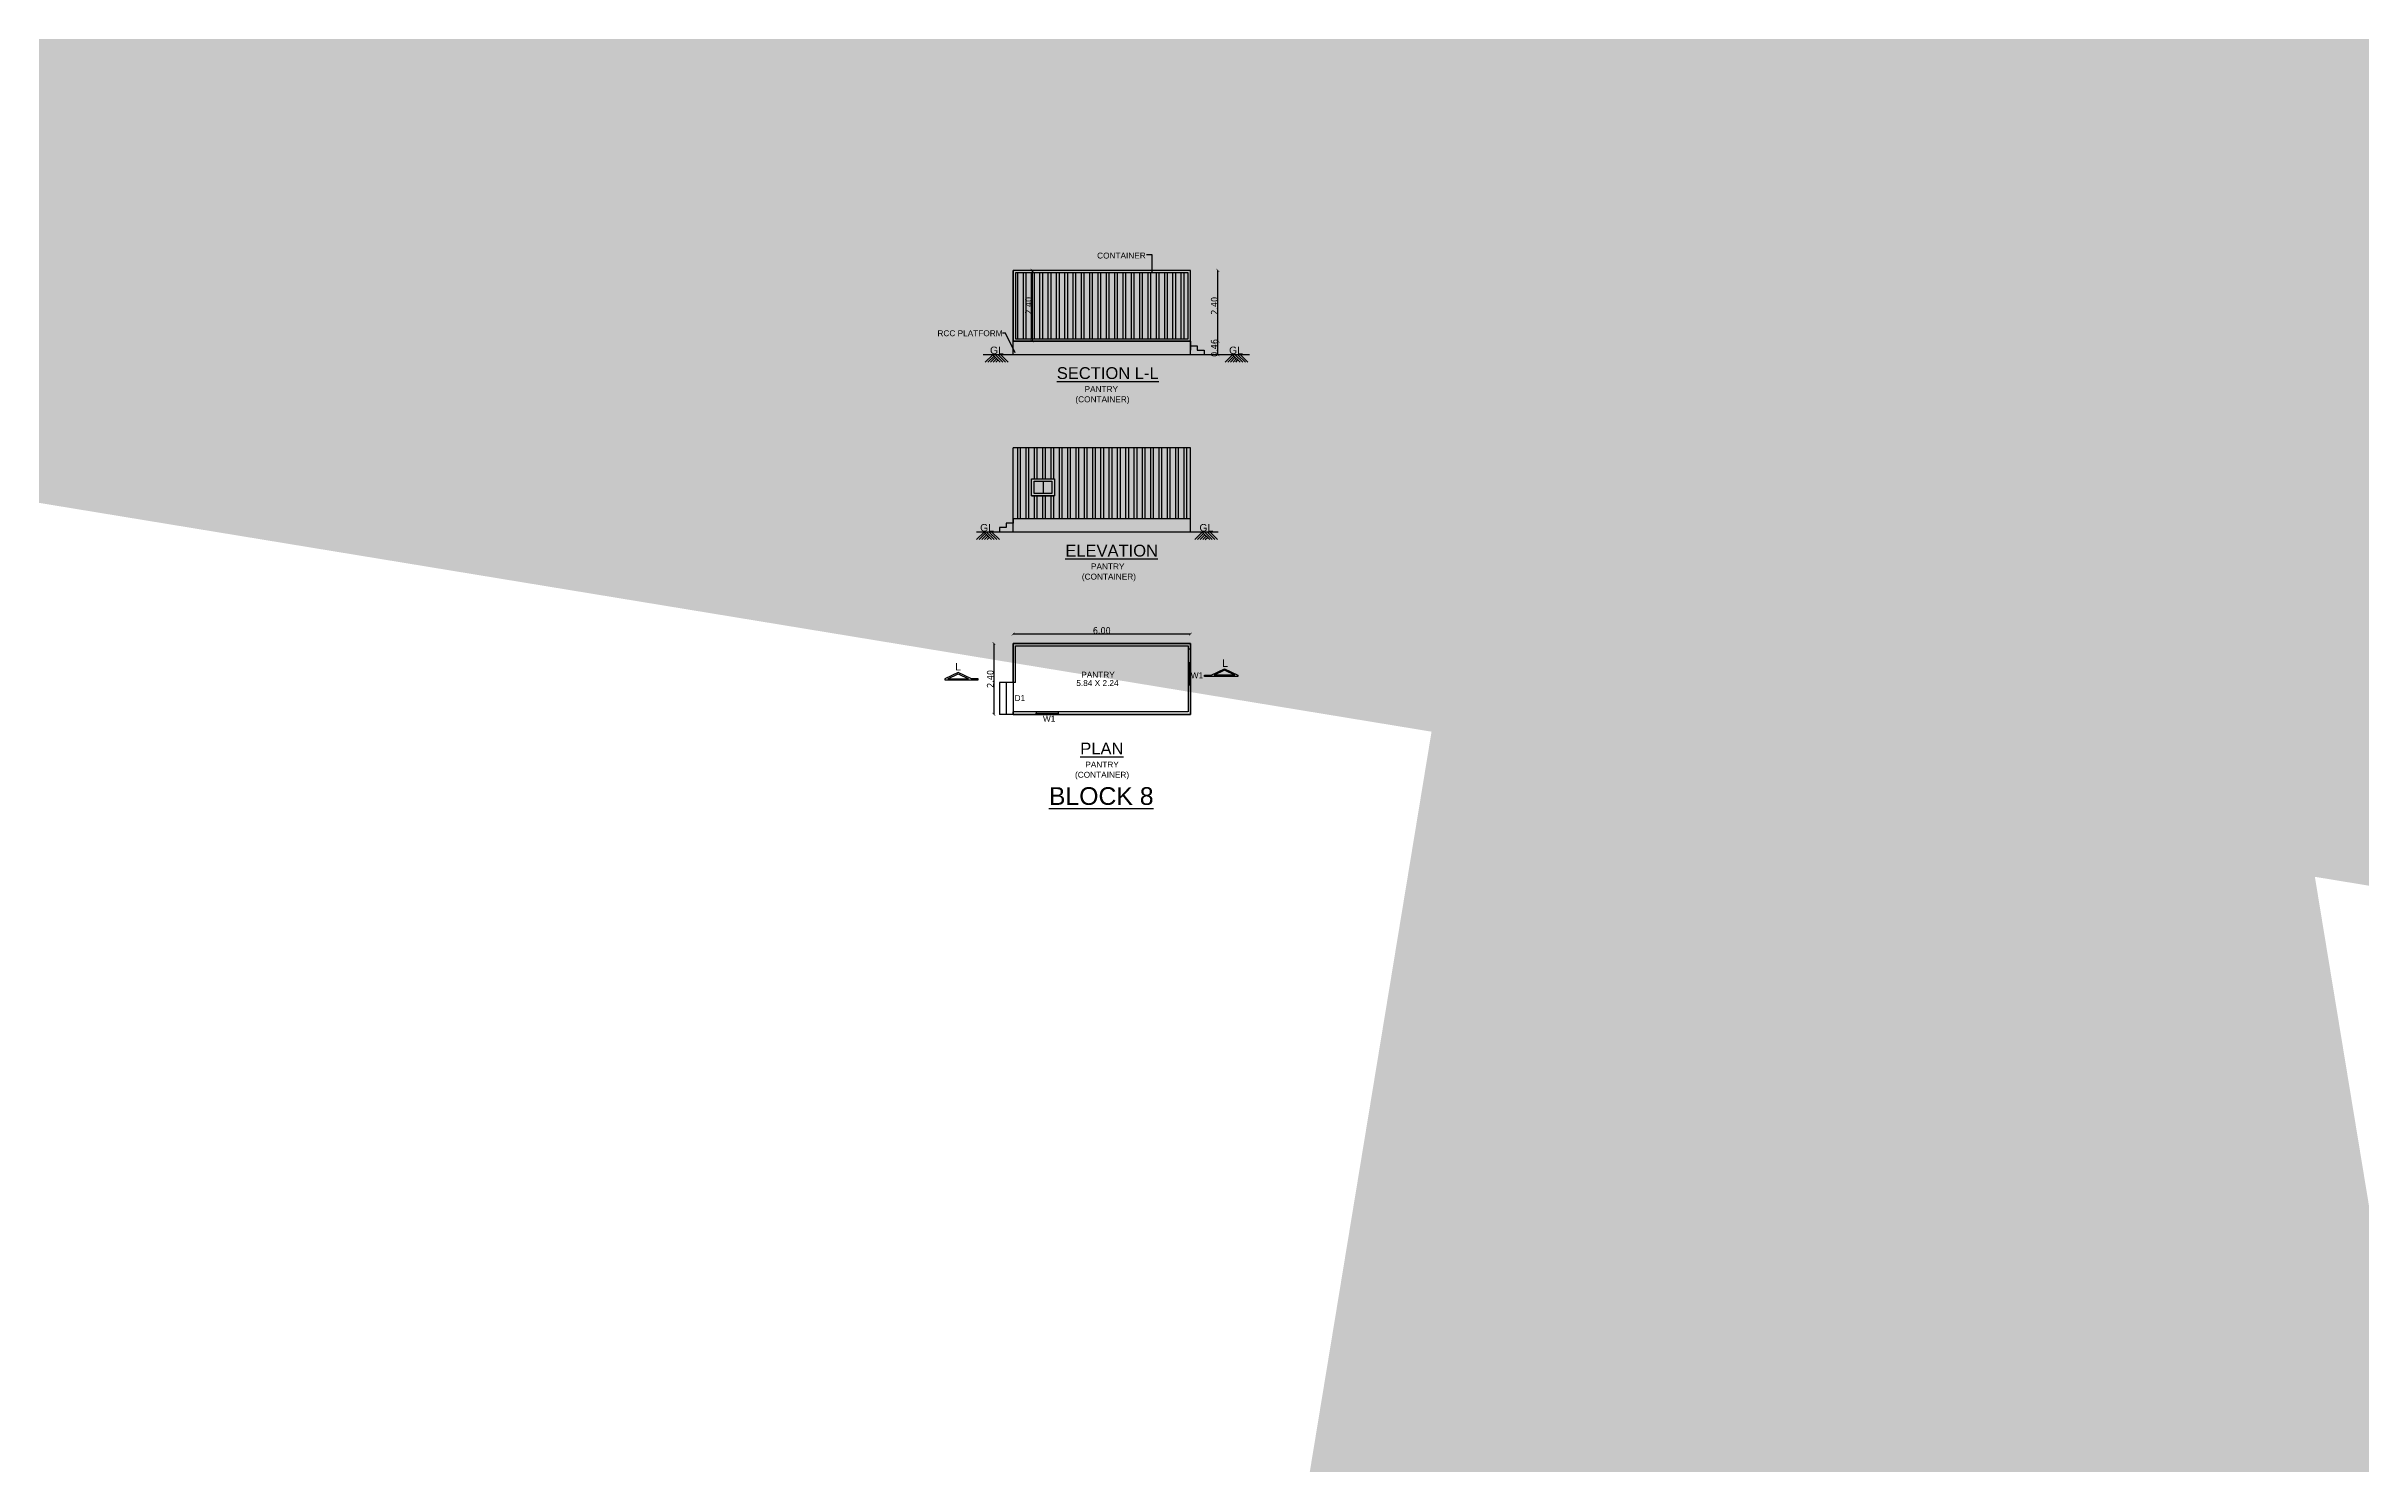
# Model space of a CAD drawing. Header units: metres. Extents: x 0 to 11269, y -5244 to -4054.
# Drawn here: x 10507.3 to 10585.6, y -4913.7 to -4865.7 of the extents above; entities that cross this region are included whole.
import ezdxf

# ---------------------------------------------------------------- set-up
doc = ezdxf.new("R2010")
doc.units = ezdxf.units.M
doc.header["$MEASUREMENT"] = 0
doc.header["$PDMODE"] = 2
doc.linetypes.add('HIDDEN', pattern=[0.375, 0.25, -0.125])
for name, color, linetype in [('2CON', 5, 'Continuous'), ('3CON', 3, 'Continuous'), ('BOUNDARY', 6, 'Continuous'), ('DIM', 3, 'Continuous'), ('G', 5, 'Continuous'), ('REIN', 3, 'Continuous'), ('TEX', 2, 'Continuous')]:
    doc.layers.add(name, color=color, linetype=linetype)
doc.styles.get("Standard").update_dxf_attribs({"font": 'arial.ttf'})
doc.styles.add('STYLE1', font='tahoma.ttf', dxfattribs={"height": 0.23})
doc.styles.add('SUBBU3', font='swissl.ttf', dxfattribs={"width": 0.8})
doc.dimstyles.new('300', dxfattribs={"dimscale": 0.1, "dimtxt": 500, "dimasz": 2000, "dimexe": 400, "dimexo": 1500, "dimgap": 0, "dimtad": 1, "dimlfac": 0.001, "dimzin": 0, "dimdsep": 46, "dimtxsty": 'Standard', "dimcen": 800, "dimse1": 1, "dimse2": 1, "dimclrd": 1, "dimclre": 5, "dimclrt": 3, "dimadec": 0, "dimazin": 0, "dimtfac": 1, "dimtix": 1, "dimtofl": 0, "dimtmove": 1, "dimatfit": 3, "dimfxl": 0, "dimtolj": 1, "dimtzin": 0, "dimarcsym": 0})
doc.dimstyles.new('FLOOR PLAN', dxfattribs={"dimtxt": 0.4, "dimasz": 0.1, "dimexe": 0.18, "dimexo": 0.0625, "dimgap": 0, "dimtad": 1, "dimzin": 0, "dimdsep": 46, "dimtxsty": 'Standard', "dimblk": 'ARCHTICK', "dimcen": 0.09, "dimse1": 1, "dimse2": 1, "dimclrd": 254, "dimclrt": 3, "dimadec": 0, "dimazin": 0, "dimtfac": 1, "dimtix": 1, "dimtofl": 0, "dimtmove": 1, "dimatfit": 0, "dimfxl": 0, "dimtolj": 1, "dimtzin": 0, "dimlwd": -1, "dimarcsym": 0})
doc.dimstyles.new('GG', dxfattribs={"dimscale": 0.1, "dimtxt": 2000, "dimasz": 2000, "dimexe": 400, "dimexo": 1500, "dimgap": 0.08, "dimtad": 1, "dimlfac": 0.001, "dimzin": 0, "dimdsep": 46, "dimtxsty": 'Standard', "dimcen": 800, "dimse1": 1, "dimse2": 1, "dimclrd": 1, "dimclre": 5, "dimclrt": 3, "dimadec": 0, "dimazin": 0, "dimtfac": 1, "dimtix": 1, "dimtofl": 0, "dimtmove": 0, "dimatfit": 3, "dimfxl": 0, "dimtolj": 1, "dimtzin": 0, "dimarcsym": 0})

# ---------------------------------------------------------------- blocks, each defined once
blk = doc.blocks.new('_ArchTick')
at = {"color": 0, "lineweight": 0, "const_width": 0.15}
blk.add_lwpolyline([(-0.5, -0.5), (0.5, 0.5)], dxfattribs=at)
blk = doc.blocks.new('*D307')
at = {"layer": 'DEFPOINTS', "color": 0, "linetype": 'ByBlock', "ltscale": 100}
for p in [(10539.644, -4885.916), (10539.335, -4888.316), (10539.644, -4888.316)]:
    blk.add_point(p, dxfattribs=at)
at = {"layer": 'DIM', "color": 254, "linetype": 'HIDDEN', "ltscale": 100}
blk.add_line((10539.335, -4885.916), (10539.335, -4888.316), dxfattribs=at)
at = {"layer": 'DIM', "color": 254, "linetype": 'ByBlock', "ltscale": 100, "xscale": 0.1, "yscale": 0.1, "zscale": 0.1}
for p, rotation in [((10539.335, -4885.916), 90), ((10539.335, -4888.316), 270)]:
    blk.add_blockref('_ArchTick', p, dxfattribs=dict(at, rotation=rotation))
at = {"layer": 'DIM', "color": 3, "linetype": 'ByBlock', "ltscale": 100, "insert": (10539.215, -4887.116), "char_height": 0.23, "attachment_point": 5, "rotation": 90, "style": 'STYLE1'}
blk.add_mtext('\\A1;2.40', dxfattribs=at)
blk = doc.blocks.new('*D308')
at = {"layer": 'DEFPOINTS', "color": 0, "linetype": 'ByBlock', "ltscale": 100}
for p in [(10539.983, -4885.6), (10539.983, -4885.916), (10545.983, -4885.916)]:
    blk.add_point(p, dxfattribs=at)
at = {"layer": 'DIM', "color": 254, "linetype": 'HIDDEN', "ltscale": 100}
blk.add_line((10545.983, -4885.6), (10539.983, -4885.6), dxfattribs=at)
at = {"layer": 'DIM', "color": 254, "linetype": 'ByBlock', "ltscale": 100, "xscale": 0.1, "yscale": 0.1, "zscale": 0.1, "rotation": 180}
blk.add_blockref('_ArchTick', (10539.983, -4885.6), dxfattribs=at)
at = {"layer": 'DIM', "color": 254, "linetype": 'ByBlock', "ltscale": 100, "xscale": 0.1, "yscale": 0.1, "zscale": 0.1}
blk.add_blockref('_ArchTick', (10545.983, -4885.6), dxfattribs=at)
at = {"layer": 'DIM', "color": 3, "linetype": 'ByBlock', "ltscale": 100, "insert": (10542.983, -4885.48), "char_height": 0.23, "attachment_point": 5, "style": 'STYLE1'}
blk.add_mtext('\\A1;6.00', dxfattribs=at)
blk = doc.blocks.new('*D309')
at = {"layer": 'DEFPOINTS', "color": 0, "linetype": 'ByBlock', "ltscale": 100}
for p in [(10544.771, -4875.687), (10544.771, -4876.142), (10546.913, -4875.687)]:
    blk.add_point(p, dxfattribs=at)
at = {"layer": 'DIM', "color": 254, "linetype": 'HIDDEN', "ltscale": 100}
blk.add_line((10546.913, -4876.142), (10546.913, -4875.687), dxfattribs=at)
at = {"layer": 'DIM', "color": 254, "linetype": 'ByBlock', "ltscale": 100, "xscale": 0.1, "yscale": 0.1, "zscale": 0.1}
for p, rotation in [((10546.913, -4875.687), 90), ((10546.913, -4876.142), 270)]:
    blk.add_blockref('_ArchTick', p, dxfattribs=dict(at, rotation=rotation))
at = {"layer": 'DIM', "color": 3, "linetype": 'ByBlock', "ltscale": 100, "insert": (10546.793, -4875.915), "char_height": 0.23, "attachment_point": 5, "rotation": 90, "style": 'STYLE1'}
blk.add_mtext('\\A1;0.46', dxfattribs=at)
blk = doc.blocks.new('*D310')
at = {"layer": 'DEFPOINTS', "color": 0, "linetype": 'ByBlock', "ltscale": 100}
for p in [(10545.568, -4873.287), (10546.913, -4873.287), (10544.771, -4875.687)]:
    blk.add_point(p, dxfattribs=at)
at = {"layer": 'DIM', "color": 254, "linetype": 'HIDDEN', "ltscale": 100}
blk.add_line((10546.913, -4875.687), (10546.913, -4873.287), dxfattribs=at)
at = {"layer": 'DIM', "color": 254, "linetype": 'ByBlock', "ltscale": 100, "xscale": 0.1, "yscale": 0.1, "zscale": 0.1}
for p, rotation in [((10546.913, -4873.287), 90), ((10546.913, -4875.687), 270)]:
    blk.add_blockref('_ArchTick', p, dxfattribs=dict(at, rotation=rotation))
at = {"layer": 'DIM', "color": 3, "linetype": 'ByBlock', "ltscale": 100, "insert": (10546.793, -4874.487), "char_height": 0.23, "attachment_point": 5, "rotation": 90, "style": 'STYLE1'}
blk.add_mtext('\\A1;2.40', dxfattribs=at)
blk = doc.blocks.new('*D311')
at = {"layer": 'DEFPOINTS', "color": 0, "linetype": 'ByBlock', "ltscale": 100}
for p in [(10540.502, -4873.287), (10540.502, -4875.687), (10540.63, -4875.687)]:
    blk.add_point(p, dxfattribs=at)
at = {"layer": 'DIM', "color": 254, "linetype": 'HIDDEN', "ltscale": 100}
blk.add_line((10540.63, -4873.287), (10540.63, -4875.687), dxfattribs=at)
at = {"layer": 'DIM', "color": 254, "linetype": 'ByBlock', "ltscale": 100, "xscale": 0.1, "yscale": 0.1, "zscale": 0.1}
for p, rotation in [((10540.63, -4873.287), 90), ((10540.63, -4875.687), 270)]:
    blk.add_blockref('_ArchTick', p, dxfattribs=dict(at, rotation=rotation))
at = {"layer": 'DIM', "color": 3, "linetype": 'ByBlock', "ltscale": 100, "insert": (10540.51, -4874.487), "char_height": 0.23, "attachment_point": 5, "rotation": 90, "style": 'STYLE1'}
blk.add_mtext('\\A1;2.40', dxfattribs=at)

msp = doc.modelspace()

# ---------------------------------------------------------------- hatches: boundary and pattern name
at = {"layer": 'DIM', "linetype": 'ByBlock', "ltscale": 100}
h = msp.add_hatch(dxfattribs=at)
h.set_pattern_fill('ANSI32', color=8, scale=0.75, angle=45)
h.set_pattern_definition([(90, (4082.54835, 247.34338), (-0.28125, 1e-16), []), (90, (4082.6421, 247.43713), (-0.28125, 1e-16), [])])
h.paths.add_polyline_path([(10545.9027, -4875.60718), (10545.9027, -4873.36718), (10540.0627, -4873.36718), (10540.0627, -4875.60718)])
h.paths.add_polyline_path([(10540.74585, -4874.85361), (10540.74585, -4874.12476), (10540.24901, -4874.12476), (10540.24901, -4874.85361)], flags=24)
h = msp.add_hatch(dxfattribs=at)
h.set_pattern_fill('ANSI32', color=8, scale=0.75, angle=45)
h.set_pattern_definition([(90, (4004.7375, 359.91442), (-0.28125, 1e-16), []), (90, (4004.83126, 360.00817), (-0.28125, 1e-16), [])])
h.paths.add_polyline_path([(10539.9827, -4879.29322), (10539.9827, -4881.69322), (10545.9827, -4881.69322), (10545.9827, -4879.29322)])
h.paths.add_polyline_path([(10541.37885, -4880.9225), (10540.61087, -4880.9225), (10540.61087, -4880.342), (10541.37885, -4880.342)], flags=16)
h.paths.add_polyline_path([(10541.29885, -4880.8425), (10540.69087, -4880.8425), (10540.69087, -4880.422), (10541.29885, -4880.422)], flags=0)

# ---------------------------------------------------------------- linework, layer by layer
at = {"layer": '2CON'}
for p, q in [((10539.04336, -4876.39419), (10539.29538, -4876.14218)), ((10539.13246, -4876.39419), (10539.33993, -4876.18673)), ((10539.54739, -4876.39419), (10539.29538, -4876.14218)), ((10539.63649, -4876.39419), (10539.38448, -4876.14218)), ((10539.72559, -4876.39419), (10539.47358, -4876.14218)), ((10539.81469, -4876.39419), (10539.56268, -4876.14218)), ((10547.15866, -4876.39419), (10547.41067, -4876.14218)), ((10547.24776, -4876.39419), (10547.45522, -4876.18673)), ((10547.66269, -4876.39419), (10547.41067, -4876.14218)), ((10547.75179, -4876.39419), (10547.49977, -4876.14218)), ((10547.84089, -4876.39419), (10547.58887, -4876.14218)), ((10547.92999, -4876.39419), (10547.67797, -4876.14218)), ((10539.22156, -4876.39419), (10539.38448, -4876.23128)), ((10539.31066, -4876.39419), (10539.42903, -4876.27583)), ((10539.39976, -4876.39419), (10539.47358, -4876.32038)), ((10547.33686, -4876.39419), (10547.49977, -4876.23128)), ((10547.42596, -4876.39419), (10547.54432, -4876.27583)), ((10547.51506, -4876.39419), (10547.58887, -4876.32038)), ((10538.74666, -4882.40023), (10538.99867, -4882.14822)), ((10538.83576, -4882.40023), (10539.04322, -4882.19277)), ((10538.92486, -4882.40023), (10539.08777, -4882.23732)), ((10539.25068, -4882.40023), (10538.99867, -4882.14822)), ((10539.01396, -4882.40023), (10539.13232, -4882.28187)), ((10539.33978, -4882.40023), (10539.08777, -4882.14822)), ((10539.10306, -4882.40023), (10539.17687, -4882.32642)), ((10539.42888, -4882.40023), (10539.17687, -4882.14822)), ((10539.51798, -4882.40023), (10539.26597, -4882.14822)), ((10546.12978, -4882.40023), (10546.38179, -4882.14822)), ((10546.21888, -4882.40023), (10546.42634, -4882.19277)), ((10546.30798, -4882.40023), (10546.47089, -4882.23732)), ((10546.63381, -4882.40023), (10546.38179, -4882.14822)), ((10546.39708, -4882.40023), (10546.51544, -4882.28187)), ((10546.72291, -4882.40023), (10546.47089, -4882.14822)), ((10546.48618, -4882.40023), (10546.55999, -4882.32642)), ((10546.81201, -4882.40023), (10546.55999, -4882.14822)), ((10546.90111, -4882.40023), (10546.64909, -4882.14822))]:
    msp.add_line(p, q, dxfattribs=at)
at = {"layer": 'DIM', "color": 4, "linetype": 'ByBlock', "ltscale": 100}
for p, q in [((10545.9827, -4873.28718), (10539.9827, -4873.28718)), ((10539.9827, -4876.14218), (10539.9827, -4873.28718)), ((10545.9827, -4876.14218), (10545.9827, -4873.28718)), ((10547.97564, -4876.14218), (10538.97323, -4876.14218)), ((10539.9827, -4876.14218), (10539.9827, -4875.68718)), ((10545.9827, -4875.68718), (10539.9827, -4875.68718)), ((10545.9827, -4876.14218), (10545.9827, -4875.68718)), ((10545.9827, -4875.68718), (10545.9827, -4875.98968)), ((10545.9827, -4875.83843), (10546.2127, -4875.83843)), ((10546.2127, -4875.83843), (10546.2127, -4875.99093)), ((10546.2127, -4875.99093), (10546.4457, -4875.99093)), ((10546.4457, -4875.99093), (10546.4457, -4876.14218)), ((10545.9827, -4879.29322), (10539.9827, -4879.29322)), ((10539.9827, -4882.14822), (10539.9827, -4879.29322)), ((10545.9827, -4882.14822), (10545.9827, -4879.29322)), ((10546.92174, -4882.14822), (10538.74357, -4882.14822)), ((10539.7527, -4881.99322), (10539.5227, -4881.99322)), ((10539.5227, -4881.99322), (10539.5227, -4882.14822)), ((10539.9827, -4881.84322), (10539.7527, -4881.84322)), ((10539.7527, -4881.84322), (10539.7527, -4881.99322)), ((10539.9827, -4882.14822), (10539.9827, -4881.69322)), ((10545.9827, -4881.69322), (10539.9827, -4881.69322)), ((10539.9827, -4881.69322), (10539.9827, -4881.84322)), ((10545.9827, -4882.14822), (10545.9827, -4881.69322)), ((10540.0627, -4887.2363), (10540.0627, -4885.9963)), ((10540.0627, -4885.9963), (10545.9027, -4885.9963)), ((10545.9027, -4885.9963), (10545.9027, -4886.09672)), ((10545.9827, -4886.57622), (10545.9027, -4886.57622)), ((10539.5227, -4887.2363), (10539.5227, -4888.3163)), ((10539.9827, -4887.2363), (10539.5227, -4887.2363)), ((10539.7527, -4887.2363), (10539.7527, -4888.3163)), ((10540.0627, -4887.2363), (10539.9827, -4887.2363)), ((10539.9827, -4887.2363), (10539.9827, -4888.3163)), ((10545.9827, -4887.32622), (10545.9027, -4887.32622)), ((10539.9827, -4888.3163), (10539.5227, -4888.3163)), ((10540.0627, -4888.2363), (10539.9827, -4888.2363)), ((10545.9027, -4888.2363), (10540.0627, -4888.2363)), ((10540.76162, -4888.2363), (10540.76162, -4888.3163)), ((10541.51162, -4888.2363), (10541.51162, -4888.3163))]:
    msp.add_line(p, q, dxfattribs=at)
at = {"layer": 'DIM', "color": 4, "linetype": 'Continuous', "ltscale": 100}
for p, q in [((10540.61087, -4880.342), (10541.37885, -4880.342)), ((10541.00137, -4880.422), (10541.00137, -4880.8425)), ((10540.61087, -4880.9225), (10541.37885, -4880.9225)), ((10545.9027, -4886.09672), (10545.9827, -4886.09672)), ((10545.9027, -4886.09672), (10545.9827, -4886.09672))]:
    msp.add_line(p, q, dxfattribs=at)
at = {"layer": 'DIM', "color": 4, "linetype": 'ByBlock', "ltscale": 100}
for points in [[(10545.9827, -4873.28718), (10539.9827, -4873.28718), (10539.9827, -4875.68718), (10545.9827, -4875.68718)], [(10545.9027, -4873.36718), (10540.0627, -4873.36718), (10540.0627, -4875.60718), (10545.9027, -4875.60718)], [(10545.9427, -4886.57622), (10545.95162, -4886.57622), (10545.95162, -4887.32622), (10545.9427, -4887.32622)], [(10540.76162, -4888.2763), (10541.51162, -4888.2763), (10541.51162, -4888.28622), (10540.76162, -4888.28622)]]:
    msp.add_lwpolyline(points, close=True, dxfattribs=at)
at = {"layer": 'DIM', "color": 4, "linetype": 'Continuous', "ltscale": 100}
for points in [[(10540.61087, -4880.342), (10541.37885, -4880.342), (10541.37885, -4880.9225), (10540.61087, -4880.9225)], [(10540.69087, -4880.422), (10541.29885, -4880.422), (10541.29885, -4880.8425), (10540.69087, -4880.8425)]]:
    msp.add_lwpolyline(points, close=True, dxfattribs=at)
at = {"layer": 'DIM', "color": 4, "linetype": 'ByBlock', "ltscale": 100}
for points in [[(10539.9827, -4887.2363), (10539.9827, -4885.9163), (10545.9827, -4885.9163), (10545.9827, -4886.09672)], [(10545.9827, -4886.09672), (10545.9827, -4885.9163), (10539.9827, -4885.9163), (10539.9827, -4887.2363)], [(10543.40762, -4888.3163), (10545.9827, -4888.3163), (10545.9827, -4886.09672)], [(10545.9027, -4886.09672), (10545.9027, -4888.2363)], [(10545.9827, -4888.3163), (10539.9827, -4888.3163), (10539.9827, -4888.2363)], [(10539.9827, -4888.2363), (10539.9827, -4888.3163), (10545.9827, -4888.3163)]]:
    msp.add_lwpolyline(points, dxfattribs=at)
at = {"layer": 'DIM', "color": 4, "linetype": 'Continuous', "ltscale": 100}
for points in [[(10539.9827, -4887.2363), (10539.9827, -4885.9163), (10545.9827, -4885.9163), (10545.9827, -4888.3163), (10543.40762, -4888.3163)], [(10539.9827, -4887.2363), (10539.9827, -4885.9163), (10545.9827, -4885.9163), (10545.9827, -4888.3163), (10543.40762, -4888.3163)], [(10545.9827, -4888.3163), (10539.9827, -4888.3163), (10539.9827, -4888.2363)]]:
    msp.add_lwpolyline(points, dxfattribs=at)
at = {"layer": 'G'}
for p, q in [((10537.77786, -4887.10983), (10538.12764, -4886.94368)), ((10537.77786, -4887.10983), (10538.47742, -4887.10983)), ((10538.12764, -4886.94368), (10538.47742, -4887.10983)), ((10547.1334, -4886.82292), (10546.78362, -4886.98907)), ((10547.48318, -4886.98907), (10546.78362, -4886.98907)), ((10547.48318, -4886.98907), (10547.1334, -4886.82292))]:
    msp.add_line(p, q, dxfattribs=at)
at = {"layer": 'REIN'}
for points in [[(10538.80264, -4887.15295), (10538.80264, -4887.10983), (10538.57764, -4887.10983), (10538.12764, -4886.89608), (10537.67764, -4887.10983), (10537.67764, -4887.15295), (10538.80264, -4887.15295)], [(10546.4584, -4887.03219), (10546.4584, -4886.98907), (10546.6834, -4886.98907), (10547.1334, -4886.77532), (10547.5834, -4886.98907), (10547.5834, -4887.03219), (10546.4584, -4887.03219)]]:
    msp.add_lwpolyline(points, close=True, dxfattribs=at)

# ---------------------------------------------------------------- texts
at = {"color": 2}
for p in [(10539.20146, -4876.11878), (10547.29066, -4876.11878), (10538.86877, -4882.12482), (10546.28788, -4882.12482)]:
    msp.add_text('GL', height=0.25, dxfattribs=at).set_placement(p)
at = {"layer": '3CON'}
for s, p in [('CONTAINER', (10542.82616, -4872.88605)), ('RCC PLATFORM', (10537.42328, -4875.51724)), ('(CONTAINER)', (10542.0911, -4877.75189)), ('PANTRY', (10542.40009, -4877.40589)), ('PANTRY', (10542.61799, -4883.40887)), ('(CONTAINER)', (10542.309, -4883.75487)), ('5.84 X 2.24', (10542.122, -4887.35772)), ('PANTRY', (10542.289, -4887.07499)), ('W1', (10545.99412, -4887.09522)), ('D1', (10540.03362, -4887.86422)), ('W1', (10540.99312, -4888.56372))]:
    msp.add_text(s, height=0.2, dxfattribs=at).set_placement(p)
at = {"layer": '3CON', "linetype": 'ByBlock', "insert": (10542.99284, -4889.91542), "char_height": 0.2, "width": 1.8406719, "attachment_point": 2, "line_spacing_factor": 1.038}
msp.add_mtext('PANTRY (CONTAINER)', dxfattribs=at)
at = {"layer": 'TEX', "style": 'SUBBU3'}
for s, height, p in [('%%USECTION L-L', 0.4, (10541.46196, -4876.96488)), ('%%UELEVATION', 0.4, (10541.7491, -4882.9753)), ('%%UPLAN', 0.4, (10542.25532, -4889.67303)), ('%%UBLOCK 8', 0.6, (10541.1947, -4891.38191))]:
    msp.add_text(s, height=height, dxfattribs=at).set_placement(p)
at = {"layer": 'TEX', "color": 11, "style": 'SUBBU3'}
for p in [(10538.02488, -4886.82973), (10547.06015, -4886.70897)]:
    msp.add_text('L', height=0.25, dxfattribs=at).set_placement(p)

# ---------------------------------------------------------------- dimensions: what is measured, and where the dimension line sits
at = {"layer": 'DIM', "color": 4, "linetype": 'ByBlock', "ltscale": 100}
for base, p1, p2, angle, picture, middle in [((10540.6302, -4875.68718), (10540.5017, -4873.28718), (10540.5017, -4875.68718), 90, '*D311', (10540.51041, -4874.48718)), ((10546.91279, -4873.28718), (10544.77072, -4875.68718), (10545.5677, -4873.28718), 90, '*D310', (10546.793, -4874.48718)), ((10539.9827, -4885.60011), (10545.9827, -4885.9163), (10539.9827, -4885.9163), 180, '*D308', (10542.9827, -4885.4804)), ((10539.33512, -4888.3163), (10539.6442, -4885.9163), (10539.6442, -4888.3163), 90, '*D307', (10539.21533, -4887.1163))]:
    dim = msp.add_linear_dim(base=base, p1=p1, p2=p2, angle=angle, dimstyle='FLOOR PLAN', override={"dimtxsty": 'STYLE1'}, dxfattribs=at)
    dim.commit()
    dim.dimension.update_dxf_attribs({"geometry": picture, "text_midpoint": middle})
dim = msp.add_linear_dim(base=(10546.9127872264, -4875.6871799689), p1=(10544.7707194034, -4876.1421799689), p2=(10544.7707194034, -4875.6871799689), angle=90, dimstyle='FLOOR PLAN', override={"dimtxsty": 'STYLE1'}, dxfattribs=at)
dim.commit()
dim.dimension.update_dxf_attribs({"geometry": '*D309', "text_midpoint": (10546.9127872263, -4875.9146799689), "dimtype": 160})

# ---------------------------------------------------------------- leaders
at = {"layer": 'BOUNDARY', "color": 4, "ltscale": 30}
for points in [[(10570.76781, -4815.18001), (10570.76781, -4815.84813), (10570.57016, -4815.84813)], [(10571.11281, -4815.28249), (10571.11281, -4816.19778), (10570.87025, -4816.19778)], [(10561.86511, -4841.91101), (10561.86511, -4842.59205), (10561.65437, -4842.59205)], [(10562.21011, -4841.98502), (10562.21011, -4842.98036), (10561.92544, -4842.98036)]]:
    msp.add_leader(points, dimstyle='GG', override={"dimgap": 0.04, "dimtad": 0}, dxfattribs=at)
at = {"layer": 'DIM', "color": 4, "linetype": 'ByBlock', "ltscale": 100}
for points in [[(10544.68567, -4873.36718), (10544.68567, -4872.76045), (10544.4986, -4872.76045)], [(10540.0576, -4876.08485), (10539.72421, -4875.41778), (10539.6193, -4875.41778)], [(10399.69303, -4854.95493), (10400.61303, -4854.95493)], [(10472.08026, -4859.55732), (10472.89526, -4859.55732), (10472.89526, -4859.12882)], [(10456.02021, -4872.77204), (10456.68121, -4872.77204), (10456.68121, -4872.56554)]]:
    msp.add_leader(points, dimstyle='300', override={"dimgap": 0.04, "dimtad": 0, "dimfxl": 0.1875}, dxfattribs=at)
at = {"layer": 'DIM', "color": 7, "linetype": 'ByBlock', "ltscale": 100}
msp.add_leader([(10454.38054, -4866.16587), (10454.86633, -4866.16587), (10454.86633, -4865.70227)], dimstyle='300', override={"dimgap": 0.04, "dimtad": 0, "dimfxl": 0.1875}, dxfattribs=at)

doc.saveas('drawing.dxf')
